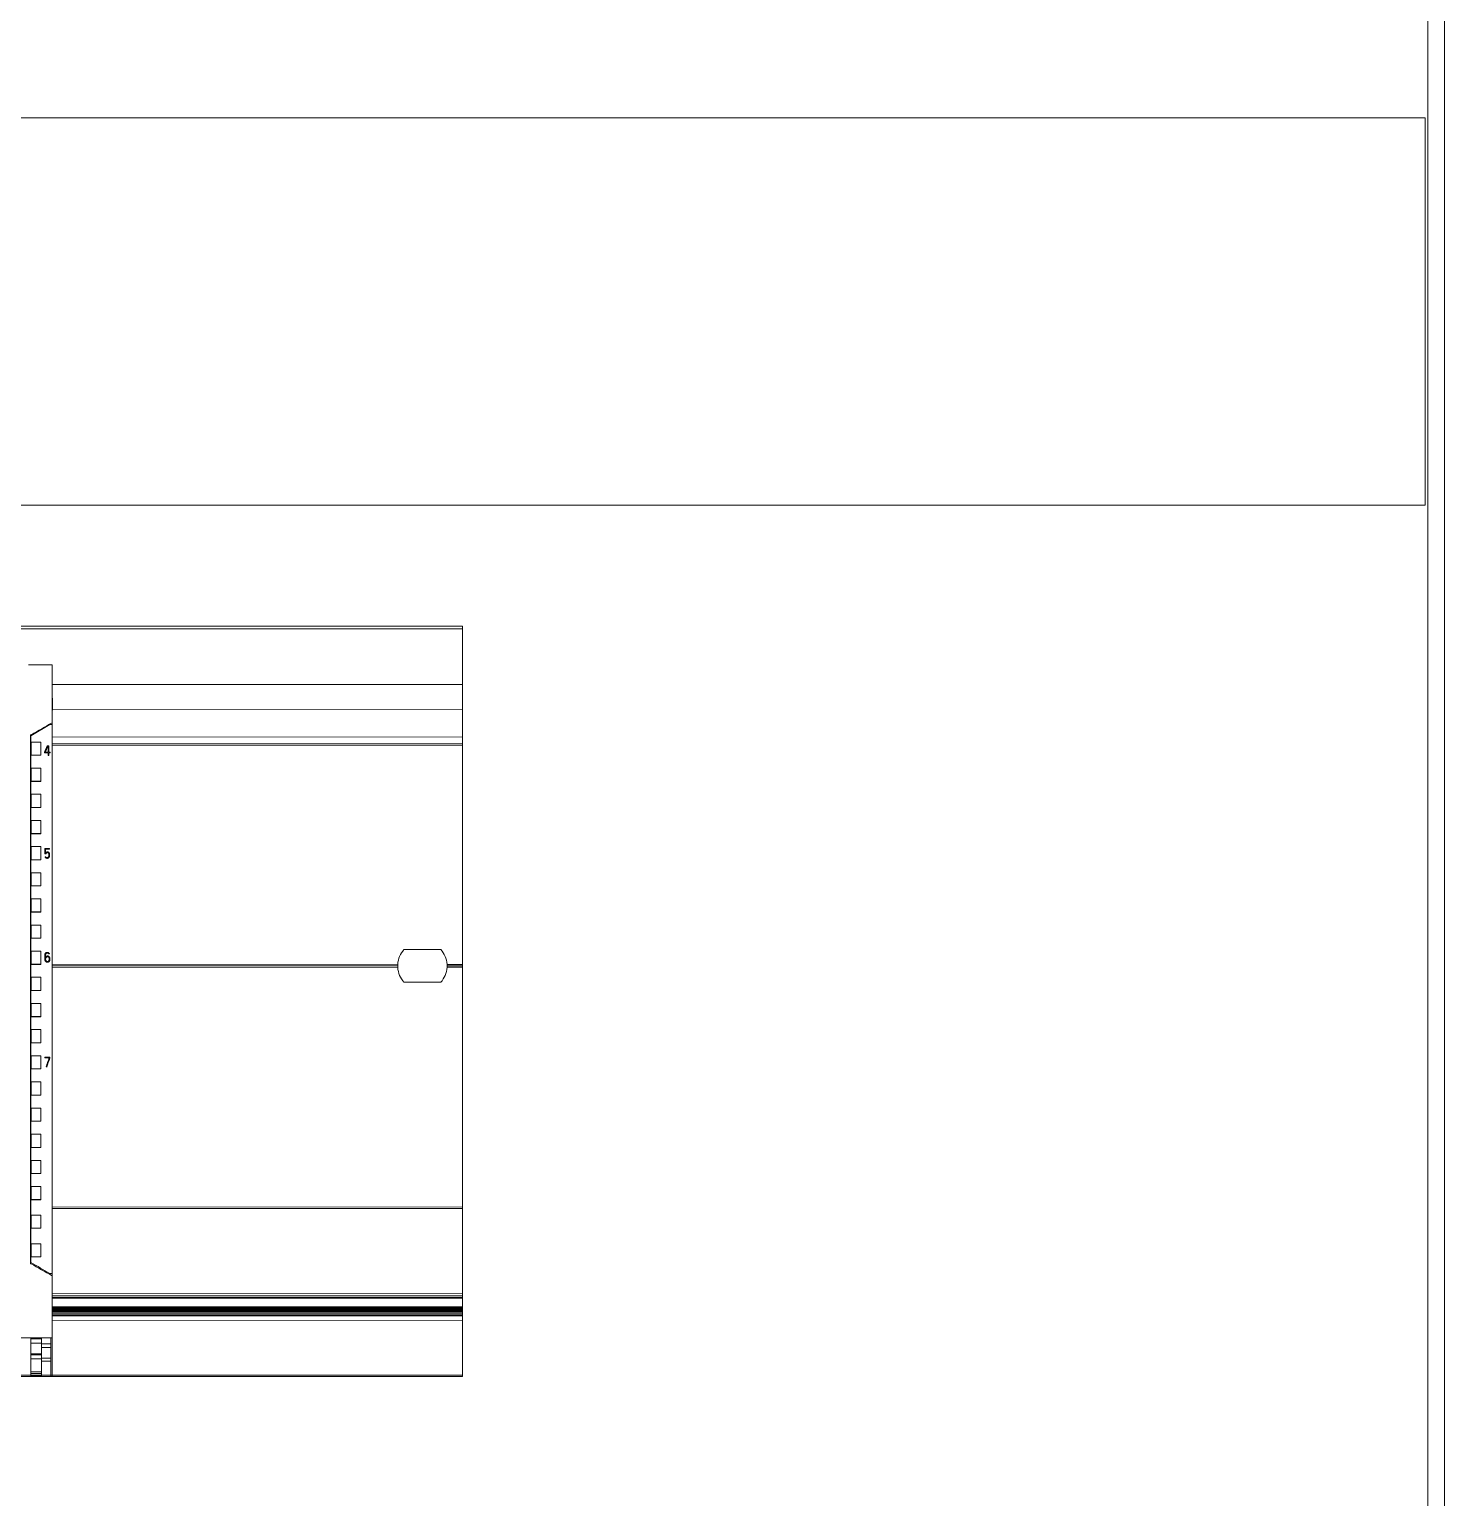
# Model space of a CAD drawing. Header units: millimetres. Extents: x 4137 to 6698, y 1400 to 3585.
# Drawn here: x 5489.5 to 5781.9, y 2915.8 to 3219.1 of the extents above; entities that cross this region are included whole.
import ezdxf

# ---------------------------------------------------------------- set-up
doc = ezdxf.new("R2010")
doc.units = ezdxf.units.MM
doc.layers.add('000-PI-Oprema', color=30, linetype='Continuous', lineweight=5)
for name, color, linetype in [('000-PI-ORMAR', 2, 'Continuous'), ('002-PI-Kabelska kanalica', 150, 'Continuous'), ('004-PI-DIN Šina', 3, 'Continuous')]:
    doc.layers.add(name, color=color, linetype=linetype)

msp = doc.modelspace()

# ---------------------------------------------------------------- linework, layer by layer
at = {"layer": '000-PI-Oprema', "color": 0, "linetype": 'ByBlock', "lineweight": 0}
for p, q in [((5494.25, 3087.78), (5489.35, 3087.78)), ((5494.36, 3080.93), (5494.25, 3080.93)), ((5494.36, 3080.93), (5494.25, 3080.93)), ((5494.35, 3079.02), (5494.25, 3079.02)), ((5494.35, 3078.57), (5494.25, 3078.57)), ((5494.35, 3079.02), (5494.35, 3078.57)), ((5494.25, 3078.46), (5494.36, 3078.46)), ((5494.25, 3078.46), (5494.36, 3078.46)), ((5494.25, 3075.75), (5494.25, 3075.47)), ((5489.75, 3073.37), (5489.97, 3073.37)), ((5489.97, 3073.37), (5489.75, 3073.37)), ((5489.85, 3073.18), (5493.8, 3075.47)), ((5489.85, 3073.37), (5489.85, 3073.18)), ((5489.85, 2964.37), (5489.85, 3073.18)), ((5493.05, 3075.03), (5493.05, 3075.15)), ((5494.25, 3075.47), (5493.8, 3075.47)), ((5494.25, 3075.47), (5494.25, 2962.05)), ((5489.95, 3069.17), (5489.95, 3071.87)), ((5489.95, 3071.87), (5491.95, 3071.87)), ((5491.95, 3069.17), (5491.95, 3071.87)), ((5492.66, 3069.6), (5492.66, 3069.81)), ((5492.66, 3069.6), (5492.66, 3069.6)), ((5492.66, 3069.6), (5493.41, 3069.6)), ((5493.41, 3069.6), (5492.66, 3069.6)), ((5492.8, 3069.78), (5492.8, 3069.74)), ((5492.8, 3069.74), (5493.41, 3069.74)), ((5493.22, 3071.06), (5493.55, 3071.06)), ((5493.31, 3070.93), (5493.31, 3070.92)), ((5493.41, 3070.93), (5493.31, 3070.93)), ((5493.31, 3070.92), (5493.41, 3070.92)), ((5493.41, 3069.74), (5493.41, 3070.93)), ((5493.41, 3069.07), (5493.41, 3069.6)), ((5493.55, 3071.06), (5493.55, 3069.74)), ((5493.55, 3069.74), (5493.84, 3069.74)), ((5493.55, 3069.6), (5493.55, 3069.07)), ((5493.55, 3069.6), (5493.84, 3069.6)), ((5493.84, 3069.6), (5493.55, 3069.6)), ((5493.84, 3069.74), (5493.84, 3069.6)), ((5493.84, 3069.6), (5493.84, 3069.6)), ((5489.95, 3069.13), (5489.95, 3069.17)), ((5489.95, 3069.17), (5491.95, 3069.17)), ((5489.95, 3069.13), (5491.95, 3069.13)), ((5489.95, 3063.77), (5489.95, 3066.47)), ((5489.95, 3066.47), (5491.95, 3066.47)), ((5491.95, 3069.13), (5491.95, 3069.17)), ((5491.95, 3063.77), (5491.95, 3066.47)), ((5493.41, 3069.07), (5493.41, 3069.07)), ((5493.41, 3069.07), (5493.55, 3069.07)), ((5493.55, 3069.07), (5493.41, 3069.07)), ((5493.55, 3069.07), (5493.55, 3069.07)), ((5489.95, 3063.73), (5489.95, 3063.77)), ((5489.95, 3063.77), (5491.95, 3063.77)), ((5489.95, 3063.73), (5491.95, 3063.73)), ((5491.95, 3063.73), (5491.95, 3063.77)), ((5489.95, 3058.36), (5489.95, 3061.07)), ((5489.95, 3061.07), (5491.95, 3061.07)), ((5491.95, 3058.36), (5491.95, 3061.07)), ((5489.95, 3058.33), (5489.95, 3058.36)), ((5489.95, 3058.36), (5491.95, 3058.36)), ((5489.95, 3058.33), (5491.95, 3058.33)), ((5491.95, 3058.33), (5491.95, 3058.36)), ((5489.95, 3052.96), (5489.95, 3055.67)), ((5489.95, 3055.67), (5491.95, 3055.67)), ((5491.95, 3052.96), (5491.95, 3055.67)), ((5489.95, 3052.96), (5491.95, 3052.96)), ((5489.95, 3052.93), (5489.95, 3052.96)), ((5489.95, 3052.93), (5491.95, 3052.93)), ((5491.95, 3052.93), (5491.95, 3052.96)), ((5489.95, 3047.56), (5489.95, 3050.26)), ((5489.95, 3050.26), (5491.95, 3050.26)), ((5491.95, 3047.56), (5491.95, 3050.26)), ((5492.77, 3049.85), (5492.77, 3048.76)), ((5493.7, 3049.85), (5492.77, 3049.85)), ((5492.77, 3048.76), (5492.77, 3048.75)), ((5492.77, 3048.76), (5492.99, 3048.76)), ((5492.99, 3048.75), (5492.77, 3048.75)), ((5492.91, 3048.98), (5492.91, 3049.72)), ((5492.91, 3049.72), (5493.7, 3049.72)), ((5493.7, 3049.71), (5492.91, 3049.71)), ((5492.99, 3048.76), (5492.99, 3048.75)), ((5493.7, 3049.72), (5493.7, 3049.85)), ((5493.7, 3049.72), (5493.7, 3049.71)), ((5493.73, 3048.5), (5493.73, 3048.5)), ((5489.95, 3047.53), (5489.95, 3047.56)), ((5489.95, 3047.56), (5491.95, 3047.56)), ((5489.95, 3047.53), (5491.95, 3047.53)), ((5491.95, 3047.53), (5491.95, 3047.56)), ((5492.78, 3048.11), (5492.78, 3048.1)), ((5489.95, 3042.16), (5489.95, 3044.86)), ((5489.95, 3044.86), (5491.95, 3044.86)), ((5489.95, 3042.13), (5489.95, 3042.16)), ((5489.95, 3042.16), (5491.95, 3042.16)), ((5491.95, 3042.16), (5491.95, 3044.86)), ((5491.95, 3042.13), (5491.95, 3042.16)), ((5489.95, 3042.13), (5491.95, 3042.13)), ((5489.95, 3036.76), (5489.95, 3039.46)), ((5489.95, 3039.46), (5491.95, 3039.46)), ((5491.95, 3036.76), (5491.95, 3039.46)), ((5489.95, 3036.73), (5489.95, 3036.76)), ((5489.95, 3036.76), (5491.95, 3036.76)), ((5489.95, 3036.73), (5491.95, 3036.73)), ((5491.95, 3036.73), (5491.95, 3036.76)), ((5489.95, 3031.36), (5489.95, 3034.06)), ((5489.95, 3034.06), (5491.95, 3034.06)), ((5491.95, 3031.36), (5491.95, 3034.06)), ((5489.95, 3031.33), (5489.95, 3031.36)), ((5489.95, 3031.36), (5491.95, 3031.36)), ((5489.95, 3031.33), (5491.95, 3031.33)), ((5491.95, 3031.33), (5491.95, 3031.36)), ((5489.95, 3025.96), (5489.95, 3028.66)), ((5489.95, 3028.66), (5491.95, 3028.66)), ((5491.95, 3025.96), (5491.95, 3028.66)), ((5492.72, 3027.35), (5492.72, 3027.34)), ((5493.56, 3028.09), (5493.56, 3028.08)), ((5493.69, 3028.16), (5493.69, 3028.15)), ((5493.78, 3027.05), (5493.78, 3027.06)), ((5489.95, 3025.93), (5489.95, 3025.96)), ((5489.95, 3025.96), (5491.95, 3025.96)), ((5489.95, 3025.93), (5491.95, 3025.93)), ((5491.95, 3025.93), (5491.95, 3025.96)), ((5489.95, 3020.55), (5489.95, 3023.26)), ((5489.95, 3023.26), (5491.95, 3023.26)), ((5491.95, 3020.55), (5491.95, 3023.26)), ((5489.95, 3020.53), (5489.95, 3020.55)), ((5489.95, 3020.55), (5491.95, 3020.55)), ((5489.95, 3020.53), (5491.95, 3020.53)), ((5491.95, 3020.53), (5491.95, 3020.55)), ((5489.95, 3015.15), (5489.95, 3017.85)), ((5489.95, 3017.85), (5491.95, 3017.85)), ((5489.95, 3015.15), (5491.95, 3015.15)), ((5489.95, 3015.13), (5489.95, 3015.15)), ((5489.95, 3015.13), (5491.95, 3015.13)), ((5491.95, 3015.15), (5491.95, 3017.85)), ((5491.95, 3015.13), (5491.95, 3015.15)), ((5489.95, 3009.75), (5489.95, 3012.45)), ((5489.95, 3012.45), (5491.95, 3012.45)), ((5491.95, 3009.75), (5491.95, 3012.45)), ((5489.95, 3009.75), (5491.95, 3009.75)), ((5489.95, 3009.73), (5489.95, 3009.75)), ((5489.95, 3009.73), (5491.95, 3009.73)), ((5491.95, 3009.73), (5491.95, 3009.75)), ((5489.95, 3004.35), (5489.95, 3007.05)), ((5489.95, 3007.05), (5491.95, 3007.05)), ((5491.95, 3004.35), (5491.95, 3007.05)), ((5492.75, 3006.61), (5492.75, 3006.75)), ((5492.75, 3006.75), (5493.75, 3006.75)), ((5492.75, 3006.61), (5492.75, 3006.6)), ((5493.61, 3006.61), (5492.75, 3006.61)), ((5492.75, 3006.6), (5493.61, 3006.6)), ((5493.61, 3006.57), (5493.61, 3006.61)), ((5493.75, 3006.75), (5493.75, 3006.55)), ((5493.75, 3006.55), (5493.75, 3006.54)), ((5489.95, 3004.33), (5489.95, 3004.35)), ((5489.95, 3004.35), (5491.95, 3004.35)), ((5489.95, 3004.33), (5491.95, 3004.33)), ((5491.95, 3004.33), (5491.95, 3004.35)), ((5493.05, 3004.78), (5493.05, 3004.78)), ((5493.18, 3004.74), (5493.18, 3004.73)), ((5489.95, 2998.95), (5489.95, 3001.65)), ((5489.95, 3001.65), (5491.95, 3001.65)), ((5491.95, 2998.95), (5491.95, 3001.65)), ((5489.95, 2998.93), (5489.95, 2998.95)), ((5489.95, 2998.95), (5491.95, 2998.95)), ((5489.95, 2998.93), (5491.95, 2998.93)), ((5491.95, 2998.93), (5491.95, 2998.95)), ((5489.95, 2993.55), (5489.95, 2996.25)), ((5489.95, 2996.25), (5491.95, 2996.25)), ((5491.95, 2993.55), (5491.95, 2996.25)), ((5489.95, 2993.53), (5489.95, 2993.55)), ((5489.95, 2993.55), (5491.95, 2993.55)), ((5489.95, 2993.53), (5491.95, 2993.53)), ((5489.95, 2988.14), (5489.95, 2990.85)), ((5489.95, 2990.85), (5491.95, 2990.85)), ((5491.95, 2993.53), (5491.95, 2993.55)), ((5491.95, 2988.14), (5491.95, 2990.85)), ((5489.95, 2988.13), (5489.95, 2988.14)), ((5489.95, 2988.14), (5491.95, 2988.14)), ((5489.95, 2988.13), (5491.95, 2988.13)), ((5491.95, 2988.13), (5491.95, 2988.14)), ((5489.95, 2982.74), (5489.95, 2985.44)), ((5489.95, 2985.44), (5491.95, 2985.44)), ((5491.95, 2982.74), (5491.95, 2985.44)), ((5489.95, 2982.73), (5489.95, 2982.74)), ((5489.95, 2982.74), (5491.95, 2982.74)), ((5489.95, 2982.73), (5491.95, 2982.73)), ((5491.95, 2982.73), (5491.95, 2982.74)), ((5489.95, 2977.34), (5489.95, 2980.04)), ((5489.95, 2980.04), (5491.95, 2980.04)), ((5491.95, 2977.34), (5491.95, 2980.04)), ((5489.95, 2977.34), (5491.95, 2977.34)), ((5489.95, 2977.33), (5489.95, 2977.34)), ((5489.95, 2977.33), (5491.95, 2977.33)), ((5491.95, 2977.33), (5491.95, 2977.34)), ((5489.95, 2971.44), (5489.95, 2974.14)), ((5489.95, 2974.14), (5491.95, 2974.14)), ((5491.95, 2971.44), (5491.95, 2974.14)), ((5489.95, 2971.44), (5491.95, 2971.44)), ((5489.95, 2971.43), (5489.95, 2971.44)), ((5489.95, 2971.43), (5491.95, 2971.43)), ((5491.95, 2971.43), (5491.95, 2971.44)), ((5489.95, 2965.54), (5489.95, 2968.24)), ((5489.95, 2968.24), (5491.95, 2968.24)), ((5491.95, 2965.54), (5491.95, 2968.24)), ((5489.75, 2964.5), (5489.85, 2964.5)), ((5489.75, 2964.08), (5489.9, 2964.08)), ((5489.85, 2964.08), (5489.85, 2964.37)), ((5489.95, 2965.54), (5491.95, 2965.54)), ((5489.95, 2965.53), (5489.95, 2965.54)), ((5489.95, 2965.53), (5491.95, 2965.53)), ((5491.95, 2965.53), (5491.95, 2965.54)), ((5493.81, 2962.05), (5493.81, 2961.84)), ((5494.25, 2962.05), (5493.81, 2962.05)), ((5494.25, 2962.05), (5494.25, 2961.67)), ((5484.45, 2948.78), (5494.25, 2948.78)), ((5489.85, 2948.58), (5489.85, 2948.78)), ((5489.85, 2947.69), (5489.85, 2948.58)), ((5489.85, 2948.58), (5492.05, 2948.58)), ((5492.05, 2947.58), (5492.05, 2948.78)), ((5493.95, 2947.58), (5493.95, 2948.78)), ((5494.25, 2948.7), (5494.25, 2940.78)), ((5489.85, 2945.49), (5489.85, 2947.69)), ((5489.85, 2947.69), (5492.05, 2947.69)), ((5489.85, 2945.49), (5492.05, 2945.49)), ((5489.85, 2945.45), (5489.85, 2945.46)), ((5492.05, 2945.46), (5489.85, 2945.46)), ((5489.85, 2945.38), (5489.85, 2945.45)), ((5489.85, 2945.45), (5492.05, 2945.45)), ((5489.85, 2945.38), (5489.85, 2945.25)), ((5489.85, 2945.38), (5492.05, 2945.38)), ((5489.85, 2945.25), (5489.85, 2944.42)), ((5489.85, 2945.25), (5492.05, 2945.25)), ((5492.05, 2946.77), (5492.05, 2947.58)), ((5492.05, 2947.58), (5493.95, 2947.58)), ((5492.05, 2946.77), (5492.05, 2944.58)), ((5492.05, 2946.77), (5493.95, 2946.77)), ((5493.95, 2946.77), (5493.95, 2947.58)), ((5493.95, 2946.77), (5493.95, 2944.58)), ((5489.85, 2944.42), (5489.85, 2941.76)), ((5489.85, 2944.42), (5492.05, 2944.42)), ((5492.05, 2943.99), (5492.05, 2944.58)), ((5492.05, 2944.58), (5493.95, 2944.58)), ((5492.05, 2943.99), (5493.95, 2943.99)), ((5493.95, 2943.99), (5493.95, 2944.58)), ((5492.65, 2940.78), (5461.39, 2940.78)), ((5489.85, 2941.76), (5489.85, 2941.39)), ((5489.85, 2941.76), (5492.05, 2941.76)), ((5489.85, 2941.39), (5489.85, 2940.86)), ((5489.85, 2941.39), (5492.05, 2941.39)), ((5489.85, 2940.86), (5489.85, 2940.86)), ((5489.85, 2940.86), (5492.05, 2940.86)), ((5489.85, 2940.86), (5492.05, 2940.86)), ((5492.05, 2941.39), (5492.05, 2940.86)), ((5492.05, 2940.8), (5493.95, 2940.8)), ((5492.05, 2940.8), (5493.95, 2940.8)), ((5494.25, 2940.78), (5492.65, 2940.78))]:
    msp.add_line(p, q, dxfattribs=at)
at = {"layer": '000-PI-Oprema', "color": 7, "linetype": 'Continuous', "lineweight": 13}
for centre, major_axis, ratio, start_param, end_param in [((5470.53, 2960.83), (432.57, 977.48), 0.022444, 1.467725, 1.469021), ((5497.28, 2955.57), (314.6, 1002.18), 0.017762, 1.525489, 1.527294), ((5497.28, 2955.64), (314.39, 1001.51), 0.017752, 1.525522, 1.527328)]:
    msp.add_ellipse(centre, major_axis=major_axis, ratio=ratio, start_param=start_param, end_param=end_param, dxfattribs=at)
at = {"layer": '000-PI-Oprema', "color": 0, "linetype": 'ByBlock', "lineweight": 0}
for points, knots in [([(5494.25, 3087.78), (5494.25, 3086.7), (5494.25, 3083.09), (5494.25, 3079.11), (5494.25, 3076.21), (5494.25, 3075.84)], [0, 0, 0, 0, 0.272684, 0.906013, 1, 1, 1, 1]), ([(5494.35, 3080.93), (5494.35, 3080.93), (5494.35, 3080.92), (5494.35, 3080.87), (5494.35, 3080.78), (5494.35, 3080.64), (5494.35, 3080.43), (5494.35, 3080.2), (5494.35, 3079.98), (5494.35, 3079.78), (5494.35, 3079.65), (5494.35, 3079.56), (5494.35, 3079.47), (5494.35, 3079.38), (5494.35, 3079.29), (5494.35, 3079.21), (5494.35, 3079.12), (5494.35, 3079.03), (5494.35, 3078.97), (5494.35, 3078.93), (5494.35, 3078.91), (5494.35, 3078.9), (5494.35, 3078.9), (5494.35, 3078.91), (5494.35, 3078.95), (5494.35, 3078.99), (5494.35, 3079.02)], [0, 0, 0, 0, 0.054923, 0.109157, 0.158857, 0.213508, 0.264907, 0.320314, 0.369873, 0.418461, 0.471704, 0.5026, 0.551052, 0.617218, 0.660884, 0.691286, 0.712023, 0.730248, 0.751802, 0.781189, 0.80362, 0.828627, 0.856379, 0.904145, 0.9524, 1, 1, 1, 1]), ([(5494.35, 3078.57), (5494.35, 3078.55), (5494.35, 3078.5), (5494.35, 3078.47), (5494.35, 3078.46), (5494.35, 3078.46), (5494.35, 3078.46)], [0, 0, 0, 0, 0.351048, 0.67786, 0.983317, 1, 1, 1, 1]), ([(5489.75, 2964.08), (5489.75, 2967.42), (5489.75, 2975.39), (5489.75, 2988.03), (5489.75, 3003.52), (5489.75, 3017.81), (5489.75, 3032.02), (5489.75, 3046.59), (5489.75, 3060.76), (5489.75, 3070.33), (5489.75, 3073.37)], [0, 0, 0, 0, 0.091483, 0.21812, 0.346206, 0.515858, 0.610111, 0.736264, 0.916066, 1, 1, 1, 1]), ([(5493.31, 3070.93), (5493.3, 3070.9), (5493.29, 3070.88), (5493.27, 3070.83), (5493.26, 3070.81), (5493.23, 3070.73), (5493.2, 3070.69), (5493.16, 3070.59), (5493.14, 3070.54), (5493.1, 3070.45), (5493.08, 3070.4), (5493.03, 3070.3), (5493.01, 3070.25), (5492.97, 3070.16), (5492.95, 3070.11), (5492.91, 3070.01), (5492.88, 3069.97), (5492.85, 3069.89), (5492.84, 3069.87), (5492.82, 3069.83), (5492.82, 3069.82), (5492.81, 3069.8), (5492.8, 3069.79), (5492.8, 3069.78)], [0, 0, 0, 0, 0.0625, 0.0625, 0.125, 0.125, 0.25, 0.25, 0.375, 0.375, 0.5, 0.5, 0.625, 0.625, 0.75, 0.75, 0.875, 0.875, 0.9375, 0.9375, 0.96875, 0.96875, 1, 1, 1, 1]), ([(5492.8, 3069.77), (5492.8, 3069.78), (5492.81, 3069.79), (5492.82, 3069.82), (5492.82, 3069.83), (5492.84, 3069.86), (5492.85, 3069.89), (5492.88, 3069.96), (5492.91, 3070.01), (5492.95, 3070.1), (5492.97, 3070.15), (5493.01, 3070.25), (5493.03, 3070.3), (5493.08, 3070.39), (5493.1, 3070.44), (5493.14, 3070.54), (5493.16, 3070.58), (5493.2, 3070.68), (5493.23, 3070.73), (5493.26, 3070.8), (5493.27, 3070.82), (5493.29, 3070.87), (5493.3, 3070.9), (5493.31, 3070.92)], [0, 0, 0, 0, 0.03125, 0.03125, 0.0625, 0.0625, 0.125, 0.125, 0.25, 0.25, 0.375, 0.375, 0.5, 0.5, 0.625, 0.625, 0.75, 0.75, 0.875, 0.875, 0.9375, 0.9375, 1, 1, 1, 1]), ([(5492.78, 3048.11), (5492.79, 3048.08), (5492.81, 3048.05), (5492.83, 3048.02), (5492.84, 3048.01), (5492.86, 3047.98), (5492.87, 3047.97), (5492.89, 3047.95), (5492.9, 3047.95), (5492.92, 3047.93), (5492.94, 3047.92), (5492.96, 3047.9), (5492.97, 3047.9), (5493, 3047.89), (5493.01, 3047.88), (5493.04, 3047.87), (5493.06, 3047.87), (5493.08, 3047.86), (5493.1, 3047.86), (5493.13, 3047.85), (5493.14, 3047.85), (5493.16, 3047.85), (5493.17, 3047.85), (5493.19, 3047.85), (5493.19, 3047.85), (5493.21, 3047.85), (5493.23, 3047.85), (5493.26, 3047.85), (5493.27, 3047.85), (5493.3, 3047.85), (5493.32, 3047.86), (5493.35, 3047.86), (5493.36, 3047.87), (5493.4, 3047.88), (5493.43, 3047.89), (5493.47, 3047.91), (5493.48, 3047.92), (5493.5, 3047.94), (5493.52, 3047.95), (5493.54, 3047.97), (5493.55, 3047.98), (5493.57, 3048), (5493.58, 3048.01), (5493.6, 3048.04), (5493.62, 3048.07), (5493.64, 3048.11), (5493.65, 3048.12), (5493.66, 3048.15), (5493.67, 3048.16), (5493.68, 3048.2), (5493.69, 3048.23), (5493.71, 3048.29), (5493.71, 3048.31), (5493.72, 3048.36), (5493.72, 3048.37), (5493.72, 3048.4), (5493.72, 3048.41), (5493.73, 3048.46), (5493.73, 3048.49), (5493.73, 3048.55), (5493.72, 3048.6), (5493.72, 3048.66), (5493.71, 3048.72), (5493.71, 3048.75), (5493.7, 3048.79), (5493.69, 3048.81), (5493.69, 3048.83), (5493.68, 3048.85), (5493.67, 3048.89), (5493.66, 3048.92), (5493.64, 3048.96), (5493.63, 3048.97), (5493.62, 3048.99), (5493.61, 3049.01), (5493.58, 3049.04), (5493.56, 3049.06), (5493.52, 3049.1), (5493.49, 3049.12), (5493.45, 3049.14), (5493.44, 3049.14), (5493.41, 3049.15), (5493.4, 3049.16), (5493.37, 3049.16), (5493.35, 3049.16), (5493.32, 3049.17), (5493.31, 3049.17), (5493.28, 3049.17), (5493.27, 3049.17), (5493.24, 3049.16), (5493.22, 3049.16), (5493.19, 3049.16), (5493.18, 3049.15), (5493.15, 3049.15), (5493.14, 3049.14), (5493.11, 3049.13), (5493.09, 3049.13), (5493.07, 3049.12), (5493.05, 3049.11), (5493.03, 3049.09), (5493.02, 3049.09), (5492.99, 3049.07), (5492.98, 3049.06), (5492.96, 3049.04), (5492.95, 3049.03), (5492.93, 3049.01), (5492.92, 3048.99), (5492.91, 3048.98)], [0, 0, 0, 0, 0.03125, 0.03125, 0.046875, 0.046875, 0.0625, 0.0625, 0.078125, 0.078125, 0.09375, 0.09375, 0.109375, 0.109375, 0.125, 0.125, 0.140625, 0.140625, 0.15625, 0.15625, 0.171875, 0.171875, 0.179687, 0.179687, 0.1875, 0.1875, 0.203125, 0.203125, 0.21875, 0.21875, 0.234375, 0.234375, 0.25, 0.25, 0.28125, 0.28125, 0.296875, 0.296875, 0.3125, 0.3125, 0.328125, 0.328125, 0.34375, 0.34375, 0.375, 0.375, 0.390625, 0.390625, 0.40625, 0.40625, 0.4375, 0.4375, 0.46875, 0.46875, 0.484375, 0.484375, 0.5, 0.5, 0.53125, 0.53125, 0.5625, 0.59375, 0.59375, 0.625, 0.625, 0.640625, 0.640625, 0.65625, 0.65625, 0.6875, 0.6875, 0.703125, 0.703125, 0.71875, 0.71875, 0.75, 0.75, 0.78125, 0.78125, 0.796875, 0.796875, 0.8125, 0.8125, 0.828125, 0.828125, 0.84375, 0.84375, 0.859375, 0.859375, 0.875, 0.875, 0.890625, 0.890625, 0.90625, 0.90625, 0.921875, 0.921875, 0.9375, 0.9375, 0.953125, 0.953125, 0.96875, 0.96875, 0.984375, 0.984375, 1, 1, 1, 1]), ([(5493.73, 3048.5), (5493.73, 3048.47), (5493.73, 3048.45), (5493.72, 3048.4), (5493.72, 3048.37), (5493.72, 3048.33), (5493.71, 3048.32), (5493.71, 3048.29), (5493.7, 3048.27), (5493.69, 3048.23), (5493.68, 3048.2), (5493.66, 3048.15), (5493.65, 3048.12), (5493.62, 3048.07), (5493.61, 3048.05), (5493.58, 3048.01), (5493.57, 3048), (5493.55, 3047.98), (5493.54, 3047.97), (5493.51, 3047.94), (5493.49, 3047.92), (5493.45, 3047.9), (5493.44, 3047.89), (5493.41, 3047.88), (5493.4, 3047.87), (5493.35, 3047.86), (5493.33, 3047.85), (5493.28, 3047.85), (5493.27, 3047.84), (5493.24, 3047.84), (5493.22, 3047.84), (5493.19, 3047.84), (5493.18, 3047.84), (5493.15, 3047.85), (5493.14, 3047.85), (5493.11, 3047.85), (5493.09, 3047.85), (5493.06, 3047.86), (5493.05, 3047.86), (5493.02, 3047.87), (5493.01, 3047.88), (5492.98, 3047.89), (5492.97, 3047.9), (5492.94, 3047.91), (5492.93, 3047.92), (5492.9, 3047.94), (5492.89, 3047.95), (5492.87, 3047.96), (5492.86, 3047.98), (5492.84, 3048), (5492.83, 3048.01), (5492.81, 3048.05), (5492.79, 3048.07), (5492.78, 3048.1)], [0, 0, 0, 0, 0.044434, 0.044434, 0.104157, 0.104157, 0.134018, 0.134018, 0.16388, 0.16388, 0.223602, 0.223602, 0.283325, 0.283325, 0.343048, 0.343048, 0.37291, 0.37291, 0.402771, 0.402771, 0.462494, 0.462494, 0.492355, 0.492355, 0.522217, 0.522217, 0.58194, 0.58194, 0.611801, 0.611801, 0.641663, 0.641663, 0.671524, 0.671524, 0.701386, 0.701386, 0.731247, 0.731247, 0.761108, 0.761108, 0.79097, 0.79097, 0.820831, 0.820831, 0.850693, 0.850693, 0.880554, 0.880554, 0.910416, 0.910416, 0.940277, 0.940277, 1, 1, 1, 1]), ([(5492.99, 3048.76), (5492.99, 3048.78), (5492.99, 3048.81), (5493, 3048.84), (5493, 3048.85), (5493.01, 3048.87), (5493.02, 3048.88), (5493.03, 3048.9), (5493.04, 3048.91), (5493.05, 3048.92), (5493.05, 3048.93), (5493.06, 3048.94), (5493.06, 3048.94), (5493.08, 3048.96), (5493.1, 3048.97), (5493.13, 3048.99), (5493.14, 3049), (5493.17, 3049.01), (5493.18, 3049.01), (5493.21, 3049.02), (5493.23, 3049.02), (5493.27, 3049.03), (5493.28, 3049.03), (5493.3, 3049.03), (5493.31, 3049.03), (5493.35, 3049.02), (5493.37, 3049.02), (5493.4, 3049.01), (5493.4, 3049), (5493.41, 3049), (5493.42, 3049), (5493.43, 3048.99), (5493.44, 3048.98), (5493.46, 3048.97), (5493.46, 3048.96), (5493.47, 3048.96), (5493.48, 3048.94), (5493.49, 3048.93), (5493.5, 3048.91), (5493.51, 3048.9), (5493.52, 3048.88), (5493.52, 3048.87), (5493.54, 3048.84), (5493.54, 3048.82), (5493.56, 3048.77), (5493.56, 3048.75), (5493.57, 3048.72), (5493.57, 3048.7), (5493.57, 3048.68), (5493.58, 3048.65), (5493.58, 3048.61), (5493.59, 3048.57), (5493.59, 3048.55), (5493.59, 3048.48), (5493.59, 3048.43), (5493.58, 3048.38), (5493.58, 3048.36), (5493.57, 3048.34), (5493.57, 3048.33), (5493.56, 3048.3), (5493.56, 3048.27), (5493.54, 3048.23), (5493.53, 3048.21), (5493.51, 3048.17), (5493.5, 3048.15), (5493.47, 3048.11), (5493.46, 3048.09), (5493.43, 3048.07), (5493.43, 3048.06), (5493.41, 3048.05), (5493.4, 3048.04), (5493.38, 3048.03), (5493.37, 3048.02), (5493.35, 3048.01), (5493.34, 3048.01), (5493.3, 3048), (5493.28, 3047.99), (5493.25, 3047.99), (5493.23, 3047.99), (5493.21, 3047.99), (5493.2, 3047.99), (5493.16, 3047.99), (5493.14, 3047.99), (5493.11, 3048), (5493.1, 3048), (5493.07, 3048.01), (5493.06, 3048.01), (5493.04, 3048.02), (5493.03, 3048.03), (5493.01, 3048.04), (5493, 3048.05), (5492.97, 3048.07), (5492.96, 3048.09), (5492.94, 3048.11), (5492.93, 3048.12), (5492.92, 3048.14), (5492.91, 3048.15), (5492.91, 3048.16)], [0, 0, 0, 0, 0.03125, 0.03125, 0.046875, 0.046875, 0.0625, 0.0625, 0.078125, 0.078125, 0.085937, 0.085937, 0.09375, 0.09375, 0.125, 0.125, 0.140625, 0.140625, 0.15625, 0.15625, 0.1875, 0.1875, 0.203125, 0.203125, 0.21875, 0.21875, 0.25, 0.25, 0.257812, 0.257812, 0.265625, 0.265625, 0.28125, 0.28125, 0.289062, 0.289062, 0.296875, 0.3125, 0.3125, 0.328125, 0.328125, 0.34375, 0.34375, 0.375, 0.375, 0.40625, 0.40625, 0.421875, 0.421875, 0.4375, 0.46875, 0.46875, 0.5, 0.5, 0.5625, 0.5625, 0.578125, 0.578125, 0.59375, 0.59375, 0.625, 0.625, 0.65625, 0.65625, 0.6875, 0.6875, 0.71875, 0.71875, 0.734375, 0.734375, 0.75, 0.75, 0.765625, 0.765625, 0.78125, 0.78125, 0.8125, 0.8125, 0.828125, 0.828125, 0.84375, 0.84375, 0.875, 0.875, 0.890625, 0.890625, 0.90625, 0.90625, 0.921875, 0.921875, 0.9375, 0.9375, 0.96875, 0.96875, 0.984375, 0.984375, 1, 1, 1, 1]), ([(5493.59, 3048.5), (5493.59, 3048.5), (5493.59, 3048.51), (5493.59, 3048.54), (5493.59, 3048.56), (5493.58, 3048.6), (5493.58, 3048.63), (5493.57, 3048.69), (5493.56, 3048.74), (5493.54, 3048.81), (5493.54, 3048.83), (5493.52, 3048.87), (5493.51, 3048.89), (5493.49, 3048.92), (5493.49, 3048.93), (5493.47, 3048.95), (5493.46, 3048.96), (5493.45, 3048.97), (5493.44, 3048.98), (5493.42, 3048.99), (5493.42, 3048.99), (5493.41, 3049), (5493.4, 3049), (5493.39, 3049.01), (5493.37, 3049.01), (5493.35, 3049.01), (5493.34, 3049.02), (5493.32, 3049.02), (5493.31, 3049.02), (5493.28, 3049.02), (5493.27, 3049.02), (5493.25, 3049.02), (5493.24, 3049.02), (5493.21, 3049.01), (5493.18, 3049), (5493.15, 3048.99), (5493.12, 3048.97), (5493.11, 3048.97), (5493.09, 3048.95), (5493.08, 3048.95), (5493.06, 3048.93), (5493.05, 3048.92), (5493.04, 3048.91), (5493.04, 3048.91), (5493.03, 3048.9), (5493.03, 3048.89), (5493.02, 3048.88), (5493.01, 3048.87), (5493, 3048.85), (5493, 3048.83), (5492.99, 3048.8), (5492.99, 3048.78), (5492.99, 3048.75)], [0, 0, 0, 0, 0.013624, 0.013624, 0.075273, 0.075273, 0.136921, 0.136921, 0.260218, 0.260218, 0.321867, 0.321867, 0.383515, 0.383515, 0.414339, 0.414339, 0.445164, 0.445164, 0.475988, 0.475988, 0.4914, 0.4914, 0.506812, 0.506812, 0.537636, 0.537636, 0.568461, 0.568461, 0.599285, 0.599285, 0.630109, 0.630109, 0.660933, 0.660933, 0.691758, 0.753406, 0.753406, 0.78423, 0.78423, 0.815055, 0.815055, 0.845879, 0.845879, 0.861291, 0.861291, 0.876703, 0.876703, 0.907527, 0.907527, 0.938352, 0.938352, 1, 1, 1, 1]), ([(5493.69, 3028.16), (5493.68, 3028.18), (5493.66, 3028.2), (5493.63, 3028.24), (5493.63, 3028.25), (5493.61, 3028.27), (5493.6, 3028.28), (5493.56, 3028.31), (5493.54, 3028.33), (5493.5, 3028.35), (5493.49, 3028.36), (5493.46, 3028.37), (5493.45, 3028.37), (5493.41, 3028.39), (5493.38, 3028.39), (5493.34, 3028.4), (5493.32, 3028.4), (5493.3, 3028.41), (5493.28, 3028.41), (5493.24, 3028.41), (5493.21, 3028.41), (5493.17, 3028.41), (5493.15, 3028.41), (5493.12, 3028.4), (5493.11, 3028.4), (5493.07, 3028.39), (5493.04, 3028.38), (5493, 3028.36), (5492.99, 3028.35), (5492.96, 3028.33), (5492.95, 3028.32), (5492.92, 3028.3), (5492.9, 3028.28), (5492.87, 3028.24), (5492.86, 3028.23), (5492.84, 3028.21), (5492.84, 3028.2), (5492.81, 3028.16), (5492.8, 3028.13), (5492.78, 3028.08), (5492.77, 3028.05), (5492.76, 3028), (5492.75, 3027.97), (5492.74, 3027.91), (5492.74, 3027.88), (5492.73, 3027.8), (5492.73, 3027.74), (5492.72, 3027.63), (5492.72, 3027.57), (5492.72, 3027.4), (5492.72, 3027.28), (5492.72, 3027.14), (5492.73, 3027.11), (5492.73, 3027.05), (5492.73, 3027.02), (5492.74, 3026.94), (5492.75, 3026.88), (5492.77, 3026.81), (5492.77, 3026.8), (5492.78, 3026.77), (5492.78, 3026.76), (5492.8, 3026.72), (5492.81, 3026.69), (5492.83, 3026.65), (5492.83, 3026.64), (5492.85, 3026.61), (5492.85, 3026.6), (5492.88, 3026.56), (5492.9, 3026.54), (5492.93, 3026.51), (5492.94, 3026.5), (5492.96, 3026.48), (5492.97, 3026.47), (5493.01, 3026.45), (5493.03, 3026.43), (5493.07, 3026.42), (5493.09, 3026.41), (5493.11, 3026.4), (5493.13, 3026.4), (5493.17, 3026.39), (5493.2, 3026.38), (5493.24, 3026.38), (5493.26, 3026.38), (5493.29, 3026.38), (5493.3, 3026.38), (5493.34, 3026.38), (5493.37, 3026.39), (5493.41, 3026.4), (5493.43, 3026.4), (5493.46, 3026.41), (5493.47, 3026.42), (5493.51, 3026.43), (5493.53, 3026.45), (5493.57, 3026.47), (5493.58, 3026.48), (5493.6, 3026.5), (5493.61, 3026.51), (5493.65, 3026.54), (5493.66, 3026.56), (5493.69, 3026.6), (5493.69, 3026.61), (5493.71, 3026.64), (5493.71, 3026.65), (5493.73, 3026.69), (5493.74, 3026.72), (5493.75, 3026.76), (5493.75, 3026.77), (5493.76, 3026.8), (5493.76, 3026.82), (5493.77, 3026.86), (5493.77, 3026.89), (5493.78, 3026.97), (5493.78, 3027.03), (5493.78, 3027.12), (5493.78, 3027.15), (5493.77, 3027.2), (5493.77, 3027.23), (5493.76, 3027.29), (5493.75, 3027.32), (5493.73, 3027.37), (5493.72, 3027.4), (5493.7, 3027.45), (5493.68, 3027.48), (5493.65, 3027.53), (5493.63, 3027.55), (5493.6, 3027.58), (5493.59, 3027.59), (5493.56, 3027.6), (5493.55, 3027.61), (5493.52, 3027.63), (5493.51, 3027.63), (5493.48, 3027.64), (5493.47, 3027.65), (5493.43, 3027.66), (5493.4, 3027.66), (5493.35, 3027.67), (5493.34, 3027.67), (5493.31, 3027.67), (5493.3, 3027.67), (5493.25, 3027.67), (5493.22, 3027.66), (5493.18, 3027.65), (5493.17, 3027.65), (5493.14, 3027.64), (5493.12, 3027.63), (5493.08, 3027.62), (5493.06, 3027.6), (5493.02, 3027.58), (5493.01, 3027.57), (5492.99, 3027.55), (5492.98, 3027.54), (5492.95, 3027.51), (5492.93, 3027.49), (5492.89, 3027.44), (5492.88, 3027.41), (5492.86, 3027.39)], [0, 0, 0, 0, 0.015625, 0.015625, 0.023438, 0.023438, 0.03125, 0.03125, 0.046875, 0.046875, 0.054688, 0.054688, 0.0625, 0.0625, 0.078125, 0.078125, 0.085938, 0.085938, 0.09375, 0.09375, 0.109375, 0.109375, 0.117188, 0.117188, 0.125, 0.125, 0.140625, 0.140625, 0.148438, 0.148438, 0.15625, 0.15625, 0.171875, 0.171875, 0.179688, 0.179688, 0.1875, 0.1875, 0.203125, 0.203125, 0.21875, 0.21875, 0.234375, 0.234375, 0.25, 0.25, 0.28125, 0.28125, 0.3125, 0.3125, 0.375, 0.375, 0.390625, 0.390625, 0.40625, 0.40625, 0.4375, 0.4375, 0.445313, 0.445313, 0.453125, 0.453125, 0.46875, 0.46875, 0.476563, 0.476563, 0.484375, 0.484375, 0.5, 0.5, 0.507813, 0.507813, 0.515625, 0.515625, 0.53125, 0.53125, 0.539063, 0.539063, 0.546875, 0.546875, 0.5625, 0.5625, 0.570313, 0.570313, 0.578125, 0.578125, 0.59375, 0.59375, 0.601563, 0.601563, 0.609375, 0.609375, 0.625, 0.625, 0.632813, 0.632813, 0.640625, 0.640625, 0.65625, 0.65625, 0.664063, 0.664063, 0.671875, 0.671875, 0.6875, 0.6875, 0.695313, 0.695313, 0.703125, 0.703125, 0.71875, 0.71875, 0.75, 0.75, 0.765625, 0.765625, 0.78125, 0.78125, 0.796875, 0.796875, 0.8125, 0.8125, 0.828125, 0.828125, 0.84375, 0.84375, 0.851563, 0.851563, 0.859375, 0.859375, 0.867188, 0.867188, 0.875, 0.875, 0.890625, 0.890625, 0.898438, 0.898438, 0.90625, 0.90625, 0.921875, 0.921875, 0.929688, 0.929688, 0.9375, 0.9375, 0.953125, 0.953125, 0.960938, 0.960938, 0.96875, 0.96875, 0.984375, 0.984375, 1, 1, 1, 1]), ([(5493.78, 3027.05), (5493.78, 3027.01), (5493.78, 3026.96), (5493.77, 3026.89), (5493.77, 3026.86), (5493.76, 3026.81), (5493.76, 3026.8), (5493.75, 3026.77), (5493.75, 3026.76), (5493.74, 3026.71), (5493.73, 3026.69), (5493.72, 3026.65), (5493.71, 3026.63), (5493.7, 3026.61), (5493.69, 3026.6), (5493.67, 3026.56), (5493.65, 3026.54), (5493.62, 3026.5), (5493.61, 3026.5), (5493.58, 3026.48), (5493.57, 3026.47), (5493.54, 3026.44), (5493.51, 3026.43), (5493.47, 3026.41), (5493.46, 3026.4), (5493.43, 3026.4), (5493.42, 3026.39), (5493.37, 3026.38), (5493.35, 3026.38), (5493.3, 3026.37), (5493.29, 3026.37), (5493.26, 3026.37), (5493.24, 3026.37), (5493.2, 3026.38), (5493.17, 3026.38), (5493.13, 3026.39), (5493.12, 3026.4), (5493.09, 3026.4), (5493.07, 3026.41), (5493.03, 3026.43), (5493.01, 3026.44), (5492.98, 3026.46), (5492.97, 3026.46), (5492.96, 3026.47), (5492.96, 3026.48), (5492.94, 3026.49), (5492.93, 3026.5), (5492.9, 3026.53), (5492.88, 3026.55), (5492.86, 3026.59), (5492.85, 3026.6), (5492.83, 3026.63), (5492.83, 3026.64), (5492.81, 3026.68), (5492.8, 3026.71), (5492.78, 3026.76), (5492.77, 3026.79), (5492.76, 3026.85), (5492.75, 3026.87), (5492.74, 3026.93), (5492.74, 3026.99), (5492.73, 3027.04), (5492.73, 3027.1), (5492.72, 3027.13), (5492.72, 3027.22), (5492.72, 3027.28), (5492.72, 3027.34)], [0, 0, 0, 0, 0.061961, 0.061961, 0.100808, 0.100808, 0.120232, 0.120232, 0.139655, 0.139655, 0.178502, 0.178502, 0.197926, 0.197926, 0.217349, 0.217349, 0.256196, 0.256196, 0.27562, 0.27562, 0.295043, 0.295043, 0.33389, 0.33389, 0.353314, 0.353314, 0.372737, 0.372737, 0.411584, 0.411584, 0.431008, 0.431008, 0.450431, 0.450431, 0.489278, 0.489278, 0.508702, 0.508702, 0.528125, 0.528125, 0.566972, 0.566972, 0.576684, 0.576684, 0.586396, 0.586396, 0.605819, 0.605819, 0.644666, 0.644666, 0.66409, 0.66409, 0.683513, 0.683513, 0.72236, 0.72236, 0.761207, 0.761207, 0.800054, 0.800054, 0.838901, 0.877748, 0.877748, 0.916595, 0.916595, 1, 1, 1, 1]), ([(5492.86, 3027.39), (5492.86, 3027.45), (5492.86, 3027.51), (5492.87, 3027.6), (5492.87, 3027.63), (5492.87, 3027.69), (5492.87, 3027.72), (5492.87, 3027.78), (5492.88, 3027.81), (5492.88, 3027.87), (5492.89, 3027.91), (5492.9, 3027.95), (5492.9, 3027.97), (5492.91, 3028), (5492.91, 3028.01), (5492.93, 3028.05), (5492.94, 3028.08), (5492.95, 3028.12), (5492.96, 3028.12), (5492.97, 3028.14), (5492.97, 3028.14), (5492.98, 3028.16), (5492.99, 3028.17), (5493.01, 3028.19), (5493.02, 3028.2), (5493.03, 3028.21), (5493.03, 3028.21), (5493.05, 3028.22), (5493.07, 3028.23), (5493.09, 3028.24), (5493.09, 3028.25), (5493.11, 3028.25), (5493.12, 3028.25), (5493.14, 3028.26), (5493.15, 3028.26), (5493.18, 3028.27), (5493.2, 3028.27), (5493.23, 3028.27), (5493.25, 3028.27), (5493.28, 3028.27), (5493.29, 3028.27), (5493.32, 3028.27), (5493.35, 3028.26), (5493.37, 3028.25), (5493.38, 3028.25), (5493.39, 3028.25), (5493.41, 3028.24), (5493.43, 3028.23), (5493.45, 3028.22), (5493.47, 3028.21), (5493.48, 3028.19), (5493.49, 3028.19), (5493.5, 3028.18), (5493.51, 3028.17), (5493.52, 3028.15), (5493.53, 3028.14), (5493.55, 3028.12), (5493.56, 3028.1), (5493.56, 3028.09)], [0, 0, 0, 0, 0.125, 0.125, 0.1875, 0.1875, 0.25, 0.25, 0.3125, 0.3125, 0.375, 0.375, 0.40625, 0.40625, 0.4375, 0.4375, 0.5, 0.5, 0.515625, 0.515625, 0.53125, 0.53125, 0.5625, 0.5625, 0.578125, 0.578125, 0.59375, 0.59375, 0.625, 0.625, 0.640625, 0.640625, 0.65625, 0.65625, 0.6875, 0.6875, 0.71875, 0.71875, 0.75, 0.75, 0.78125, 0.78125, 0.8125, 0.828125, 0.828125, 0.84375, 0.84375, 0.875, 0.875, 0.90625, 0.90625, 0.921875, 0.921875, 0.9375, 0.9375, 0.96875, 0.96875, 1, 1, 1, 1]), ([(5493.56, 3028.08), (5493.55, 3028.11), (5493.53, 3028.14), (5493.51, 3028.16), (5493.5, 3028.17), (5493.49, 3028.18), (5493.48, 3028.19), (5493.47, 3028.2), (5493.44, 3028.22), (5493.41, 3028.23), (5493.38, 3028.24), (5493.37, 3028.25), (5493.34, 3028.26), (5493.32, 3028.26), (5493.29, 3028.26), (5493.28, 3028.26), (5493.23, 3028.27), (5493.2, 3028.26), (5493.16, 3028.26), (5493.14, 3028.25), (5493.11, 3028.25), (5493.1, 3028.24), (5493.08, 3028.23), (5493.07, 3028.23), (5493.06, 3028.22), (5493.05, 3028.22), (5493.03, 3028.2), (5493.01, 3028.19), (5493, 3028.17), (5492.99, 3028.16), (5492.98, 3028.15), (5492.97, 3028.13), (5492.96, 3028.12), (5492.95, 3028.09), (5492.94, 3028.08), (5492.93, 3028.05), (5492.92, 3028.04), (5492.91, 3027.99), (5492.9, 3027.96), (5492.89, 3027.9), (5492.88, 3027.87), (5492.88, 3027.81), (5492.87, 3027.78), (5492.87, 3027.72), (5492.87, 3027.69), (5492.87, 3027.63), (5492.87, 3027.6), (5492.86, 3027.51), (5492.86, 3027.44), (5492.86, 3027.38)], [0, 0, 0, 0, 0.0625, 0.0625, 0.078125, 0.078125, 0.09375, 0.09375, 0.125, 0.15625, 0.15625, 0.1875, 0.1875, 0.21875, 0.21875, 0.25, 0.25, 0.3125, 0.3125, 0.34375, 0.34375, 0.375, 0.375, 0.390625, 0.390625, 0.40625, 0.40625, 0.4375, 0.453125, 0.453125, 0.46875, 0.46875, 0.5, 0.5, 0.53125, 0.53125, 0.5625, 0.5625, 0.625, 0.625, 0.6875, 0.6875, 0.75, 0.75, 0.8125, 0.8125, 0.875, 0.875, 1, 1, 1, 1]), ([(5493.14, 3027.48), (5493.16, 3027.5), (5493.19, 3027.51), (5493.23, 3027.52), (5493.25, 3027.52), (5493.27, 3027.53), (5493.3, 3027.53), (5493.33, 3027.53), (5493.36, 3027.53), (5493.38, 3027.52), (5493.41, 3027.52), (5493.42, 3027.52), (5493.45, 3027.51), (5493.46, 3027.5), (5493.49, 3027.49), (5493.5, 3027.48), (5493.52, 3027.46), (5493.53, 3027.45), (5493.55, 3027.42), (5493.56, 3027.41), (5493.57, 3027.39), (5493.58, 3027.37), (5493.6, 3027.33), (5493.61, 3027.31), (5493.62, 3027.26), (5493.62, 3027.25), (5493.63, 3027.22), (5493.63, 3027.21), (5493.63, 3027.16), (5493.64, 3027.13), (5493.64, 3027.08), (5493.64, 3027.05), (5493.64, 3026.96), (5493.63, 3026.9), (5493.61, 3026.82), (5493.61, 3026.79), (5493.59, 3026.75), (5493.59, 3026.73), (5493.57, 3026.71), (5493.57, 3026.69), (5493.54, 3026.66), (5493.53, 3026.63), (5493.5, 3026.61), (5493.49, 3026.6), (5493.48, 3026.59), (5493.48, 3026.59), (5493.46, 3026.57), (5493.45, 3026.57), (5493.42, 3026.55), (5493.41, 3026.55), (5493.38, 3026.54), (5493.35, 3026.53), (5493.32, 3026.52), (5493.29, 3026.52), (5493.28, 3026.52), (5493.25, 3026.52), (5493.24, 3026.52), (5493.21, 3026.53), (5493.19, 3026.53), (5493.15, 3026.55), (5493.12, 3026.56), (5493.09, 3026.59), (5493.08, 3026.59), (5493.05, 3026.61), (5493.03, 3026.63), (5493.01, 3026.66), (5492.99, 3026.68), (5492.99, 3026.69), (5492.96, 3026.73), (5492.95, 3026.75), (5492.93, 3026.79), (5492.93, 3026.81), (5492.92, 3026.83), (5492.91, 3026.85), (5492.9, 3026.89), (5492.9, 3026.92), (5492.89, 3026.96), (5492.89, 3026.98), (5492.89, 3027.01), (5492.89, 3027.02), (5492.9, 3027.07), (5492.9, 3027.1), (5492.91, 3027.15), (5492.92, 3027.18), (5492.93, 3027.22), (5492.94, 3027.24), (5492.95, 3027.26), (5492.96, 3027.28), (5492.98, 3027.32), (5492.99, 3027.34), (5493.02, 3027.38), (5493.03, 3027.39), (5493.04, 3027.41), (5493.05, 3027.42), (5493.09, 3027.45), (5493.11, 3027.47), (5493.14, 3027.48)], [0, 0, 0, 0, 0.03125, 0.03125, 0.046875, 0.046875, 0.0625, 0.078125, 0.078125, 0.09375, 0.09375, 0.109375, 0.109375, 0.125, 0.125, 0.140625, 0.140625, 0.15625, 0.15625, 0.171875, 0.171875, 0.1875, 0.1875, 0.21875, 0.21875, 0.234375, 0.234375, 0.25, 0.25, 0.28125, 0.28125, 0.3125, 0.3125, 0.375, 0.375, 0.40625, 0.40625, 0.421875, 0.421875, 0.4375, 0.4375, 0.46875, 0.46875, 0.476563, 0.476563, 0.484375, 0.484375, 0.5, 0.5, 0.515625, 0.515625, 0.53125, 0.546875, 0.546875, 0.5625, 0.5625, 0.578125, 0.578125, 0.59375, 0.59375, 0.625, 0.625, 0.640625, 0.640625, 0.65625, 0.671875, 0.671875, 0.6875, 0.6875, 0.71875, 0.71875, 0.734375, 0.734375, 0.75, 0.75, 0.78125, 0.78125, 0.796875, 0.796875, 0.8125, 0.8125, 0.84375, 0.84375, 0.875, 0.875, 0.890625, 0.890625, 0.90625, 0.90625, 0.9375, 0.9375, 0.953125, 0.953125, 0.96875, 0.96875, 1, 1, 1, 1]), ([(5493.14, 3027.48), (5493.11, 3027.46), (5493.09, 3027.44), (5493.05, 3027.41), (5493.04, 3027.4), (5493.03, 3027.38), (5493.02, 3027.37), (5492.99, 3027.33), (5492.98, 3027.31), (5492.96, 3027.27), (5492.95, 3027.26), (5492.94, 3027.23), (5492.93, 3027.22), (5492.92, 3027.17), (5492.91, 3027.15), (5492.9, 3027.1), (5492.9, 3027.09), (5492.9, 3027.06), (5492.9, 3027.05), (5492.89, 3027.02), (5492.89, 3027.01), (5492.89, 3027)], [0, 0, 0, 0, 0.157122, 0.157122, 0.235682, 0.235682, 0.314243, 0.314243, 0.471365, 0.471365, 0.549925, 0.549925, 0.628486, 0.628486, 0.785608, 0.785608, 0.864168, 0.864168, 0.942729, 0.942729, 1, 1, 1, 1]), ([(5493.56, 3027.41), (5493.55, 3027.42), (5493.55, 3027.42), (5493.53, 3027.44), (5493.52, 3027.45), (5493.5, 3027.47), (5493.5, 3027.47), (5493.49, 3027.48), (5493.48, 3027.48), (5493.46, 3027.49), (5493.45, 3027.5), (5493.42, 3027.51), (5493.41, 3027.51), (5493.38, 3027.52), (5493.36, 3027.52), (5493.33, 3027.52), (5493.32, 3027.52), (5493.27, 3027.52), (5493.25, 3027.52), (5493.2, 3027.51), (5493.19, 3027.5), (5493.17, 3027.49), (5493.16, 3027.49), (5493.15, 3027.48), (5493.14, 3027.48), (5493.14, 3027.48)], [0, 0, 0, 0, 0.053837, 0.053837, 0.148453, 0.148453, 0.195761, 0.195761, 0.243069, 0.243069, 0.337686, 0.337686, 0.432302, 0.432302, 0.526918, 0.526918, 0.621535, 0.621535, 0.810767, 0.810767, 0.905384, 0.905384, 0.952692, 0.952692, 1, 1, 1, 1]), ([(5493.05, 3004.78), (5493.09, 3004.93), (5493.14, 3005.08), (5493.21, 3005.3), (5493.24, 3005.38), (5493.28, 3005.53), (5493.3, 3005.6), (5493.34, 3005.71), (5493.35, 3005.75), (5493.38, 3005.82), (5493.39, 3005.86), (5493.42, 3005.97), (5493.45, 3006.05), (5493.49, 3006.2), (5493.52, 3006.27), (5493.55, 3006.38), (5493.56, 3006.42), (5493.58, 3006.48), (5493.59, 3006.49), (5493.6, 3006.52), (5493.6, 3006.53), (5493.6, 3006.55), (5493.61, 3006.56), (5493.61, 3006.57)], [0, 0, 0, 0, 0.25, 0.25, 0.375, 0.375, 0.5, 0.5, 0.5625, 0.5625, 0.625, 0.625, 0.75, 0.75, 0.875, 0.875, 0.9375, 0.9375, 0.96875, 0.96875, 0.984375, 0.984375, 1, 1, 1, 1]), ([(5494.25, 2961.63), (5494.25, 2960.13), (5494.25, 2956.88), (5494.25, 2952.59), (5494.25, 2949.82), (5494.25, 2948.78)], [0, 0, 0, 0, 0.352188, 0.75882, 1, 1, 1, 1]), ([(5492.05, 2941.39), (5492.05, 2941.63), (5492.05, 2942.3), (5492.05, 2943.32), (5492.05, 2943.99)], [0, 0, 0, 0, 0.445928, 1, 1, 1, 1])]:
    msp.add_open_spline(points, degree=3, knots=knots, dxfattribs=at)
for points in [[(5494.25, 3075.84), (5492.82, 3075.02), (5491.4, 3074.19), (5489.97, 3073.37)], [(5489.85, 2964.37), (5491.17, 2963.59), (5492.49, 2962.82), (5493.81, 2962.05)], [(5494.25, 2961.63), (5492.8, 2962.45), (5491.35, 2963.27), (5489.9, 2964.08)], [(5492.05, 2948.69), (5492.05, 2948.72), (5492.05, 2948.74), (5492.05, 2948.77)], [(5493.95, 2940.8), (5493.95, 2940.84), (5493.95, 2941.13), (5493.95, 2942.19), (5493.95, 2943.32), (5493.95, 2943.99)], [(5492.05, 2940.8), (5492.05, 2940.81), (5492.05, 2940.83), (5492.05, 2940.86)]]:
    msp.add_open_spline(points, degree=3, dxfattribs=at)
for points, weights in [([(5492.91, 3048.16), (5492.84, 3048.13), (5492.78, 3048.11)], [0.500000038028, 0.499999961972, 0.500000038028]), ([(5493.56, 3028.09), (5493.63, 3028.12), (5493.69, 3028.16)], [0.500000150618, 0.499999849382, 0.500000150618]), ([(5493.69, 3028.15), (5493.63, 3028.12), (5493.56, 3028.08)], [0.499999984441, 0.500000015559, 0.499999984441]), ([(5493.05, 3004.78), (5493.11, 3004.76), (5493.18, 3004.73)], [0.499999909071, 0.500000090929, 0.499999909071]), ([(5493.18, 3004.74), (5493.11, 3004.76), (5493.05, 3004.78)], [0.499999640066, 0.500000359934, 0.499999640066])]:
    msp.add_rational_spline(points, weights, degree=2, dxfattribs=at)
at = {"layer": '000-PI-ORMAR', "color": 0, "linetype": 'ByBlock', "lineweight": 0}
msp.add_line((5781.95, 3405.78), (5781.95, 1515.78), dxfattribs=at)
at = {"layer": '002-PI-Kabelska kanalica', "color": 0, "linetype": 'ByBlock', "lineweight": 0}
for p, q in [((5778.45, 3405.78), (5778.45, 1635.78)), ((5085.95, 3200.78), (5777.95, 3200.78)), ((5777.95, 3200.78), (5777.95, 3120.78)), ((5085.95, 3120.78), (5777.95, 3120.78))]:
    msp.add_line(p, q, dxfattribs=at)
at = {"layer": '004-PI-DIN Šina', "color": 0, "linetype": 'ByBlock', "lineweight": 0}
for p, q in [((5579.05, 3095.78), (5096.45, 3095.78)), ((5579.05, 3095.28), (5096.45, 3095.28)), ((5579.05, 3095.78), (5579.05, 3095.28)), ((5579.05, 3095.28), (5579.05, 3083.78)), ((5579.05, 3083.78), (5494.25, 3083.84)), ((5579.05, 3083.72), (5494.25, 3083.78)), ((5579.05, 3083.72), (5579.05, 3083.78)), ((5579.05, 3083.72), (5579.05, 3078.55)), ((5579.05, 3078.55), (5494.25, 3078.61)), ((5579.05, 3078.55), (5579.05, 3072.9)), ((5579.05, 3072.9), (5494.25, 3072.96)), ((5579.05, 3072.9), (5579.05, 3071.5)), ((5579.05, 3071.5), (5494.25, 3071.56)), ((5579.05, 3071.19), (5494.25, 3071.25)), ((5494.25, 3071.23), (5579.05, 3071.17)), ((5579.05, 3071.5), (5579.05, 3071.19)), ((5579.05, 3071.17), (5579.05, 3071.19)), ((5579.05, 3071.17), (5579.05, 3025.93)), ((5566.95, 3029.03), (5574.55, 3029.03)), ((5565.66, 3025.93), (5494.25, 3025.99)), ((5565.65, 3025.63), (5494.25, 3025.69)), ((5565.66, 3025.33), (5494.25, 3025.39)), ((5579.05, 3025.93), (5575.84, 3025.93)), ((5579.05, 3025.33), (5575.84, 3025.33)), ((5579.05, 3025.63), (5575.85, 3025.63)), ((5579.05, 3025.93), (5579.05, 3025.63)), ((5579.05, 3025.63), (5579.05, 3025.33)), ((5579.05, 3025.33), (5579.05, 2975.78)), ((5574.55, 3022.23), (5566.95, 3022.23)), ((5579.05, 2975.78), (5494.25, 2975.84)), ((5579.05, 2975.48), (5494.25, 2975.54)), ((5579.05, 2975.78), (5579.05, 2975.48)), ((5579.05, 2975.48), (5579.05, 2957.94)), ((5579.05, 2957.94), (5494.25, 2958)), ((5494.25, 2957.5), (5579.05, 2957.44)), ((5579.05, 2957.39), (5494.25, 2957.45)), ((5579.05, 2957.94), (5579.05, 2957.44)), ((5579.05, 2957.44), (5579.05, 2957.39)), ((5579.05, 2957.39), (5579.05, 2957.12)), ((5579.05, 2957.12), (5494.25, 2957.18)), ((5494.25, 2957.01), (5579.05, 2956.95)), ((5579.05, 2955.2), (5494.25, 2955.26)), ((5579.05, 2955.09), (5494.25, 2955.15)), ((5579.05, 2955.08), (5494.25, 2955.15)), ((5579.05, 2955.05), (5494.25, 2955.11)), ((5579.05, 2954.94), (5494.25, 2955)), ((5579.05, 2954.94), (5494.25, 2955)), ((5579.05, 2954.91), (5494.25, 2954.97)), ((5579.05, 2954.8), (5494.25, 2954.86)), ((5579.05, 2954.8), (5494.25, 2954.86)), ((5579.05, 2954.76), (5494.25, 2954.82)), ((5579.05, 2954.66), (5494.25, 2954.72)), ((5579.05, 2954.65), (5494.25, 2954.71)), ((5579.05, 2954.62), (5494.25, 2954.68)), ((5579.05, 2954.51), (5494.25, 2954.57)), ((5579.05, 2954.51), (5494.25, 2954.57)), ((5579.05, 2954.48), (5494.25, 2954.54)), ((5579.05, 2954.37), (5494.25, 2954.43)), ((5579.05, 2954.37), (5494.25, 2954.43)), ((5579.05, 2954.33), (5494.25, 2954.39)), ((5579.05, 2954.22), (5494.25, 2954.29)), ((5579.05, 2954.22), (5494.25, 2954.28)), ((5579.05, 2954.19), (5494.25, 2954.25)), ((5579.05, 2956.95), (5579.05, 2957.12)), ((5579.05, 2956.95), (5579.05, 2955.2)), ((5579.05, 2955.2), (5579.05, 2955.09)), ((5579.05, 2955.08), (5579.05, 2955.09)), ((5579.05, 2955.08), (5579.05, 2955.05)), ((5579.05, 2955.05), (5579.05, 2954.94)), ((5579.05, 2954.94), (5579.05, 2954.94)), ((5579.05, 2954.94), (5579.05, 2954.91)), ((5579.05, 2954.91), (5579.05, 2954.8)), ((5579.05, 2954.8), (5579.05, 2954.8)), ((5579.05, 2954.8), (5579.05, 2954.76)), ((5579.05, 2954.76), (5579.05, 2954.66)), ((5579.05, 2954.65), (5579.05, 2954.66)), ((5579.05, 2954.65), (5579.05, 2954.62)), ((5579.05, 2954.62), (5579.05, 2954.51)), ((5579.05, 2954.51), (5579.05, 2954.51)), ((5579.05, 2954.51), (5579.05, 2954.48)), ((5579.05, 2954.48), (5579.05, 2954.37)), ((5579.05, 2954.37), (5579.05, 2954.37)), ((5579.05, 2954.37), (5579.05, 2954.33)), ((5579.05, 2954.33), (5579.05, 2954.22)), ((5579.05, 2954.22), (5579.05, 2954.22)), ((5579.05, 2954.22), (5579.05, 2954.19)), ((5579.05, 2954.08), (5494.25, 2954.14)), ((5579.05, 2954.08), (5494.25, 2954.14)), ((5579.05, 2954.05), (5494.25, 2954.11)), ((5579.05, 2953.82), (5494.25, 2953.88)), ((5579.05, 2953.55), (5494.25, 2953.61)), ((5579.05, 2953.44), (5494.25, 2953.5)), ((5579.05, 2953.3), (5494.25, 2953.36)), ((5579.05, 2952.31), (5494.25, 2952.37)), ((5579.05, 2954.19), (5579.05, 2954.08)), ((5579.05, 2954.08), (5579.05, 2954.08)), ((5579.05, 2954.08), (5579.05, 2954.05)), ((5579.05, 2954.05), (5579.05, 2953.82)), ((5579.05, 2953.82), (5579.05, 2953.55)), ((5579.05, 2953.55), (5579.05, 2953.44)), ((5579.05, 2953.44), (5579.05, 2953.3)), ((5579.05, 2953.3), (5579.05, 2952.31)), ((5579.05, 2952.31), (5579.05, 2941.08)), ((5579.05, 2941.08), (5096.45, 2941.08)), ((5579.05, 2940.78), (5096.45, 2940.78)), ((5579.05, 2941.08), (5579.05, 2940.78))]:
    msp.add_line(p, q, dxfattribs=at)
for start, end in [(138.1897, 176.6277), (3.3723, 41.8103), (183.3723, 221.8103), (318.1897, 356.6277)]:
    msp.add_arc((5570.75, 3025.63), 5.1, start, end, dxfattribs=at)
for major_axis, start_param, end_param in [((-5.1, 0.12), 6.247901, 6.306758), ((5.1, 0.13), 3.117, 3.175857), ((-0.09, 5.1), 4.695641, 4.754498), ((0.08, 5.1), 4.669617, 4.728475)]:
    msp.add_ellipse((5570.75, 3025.63), major_axis=major_axis, ratio=1, start_param=start_param, end_param=end_param, dxfattribs=at)

doc.saveas('drawing.dxf')
